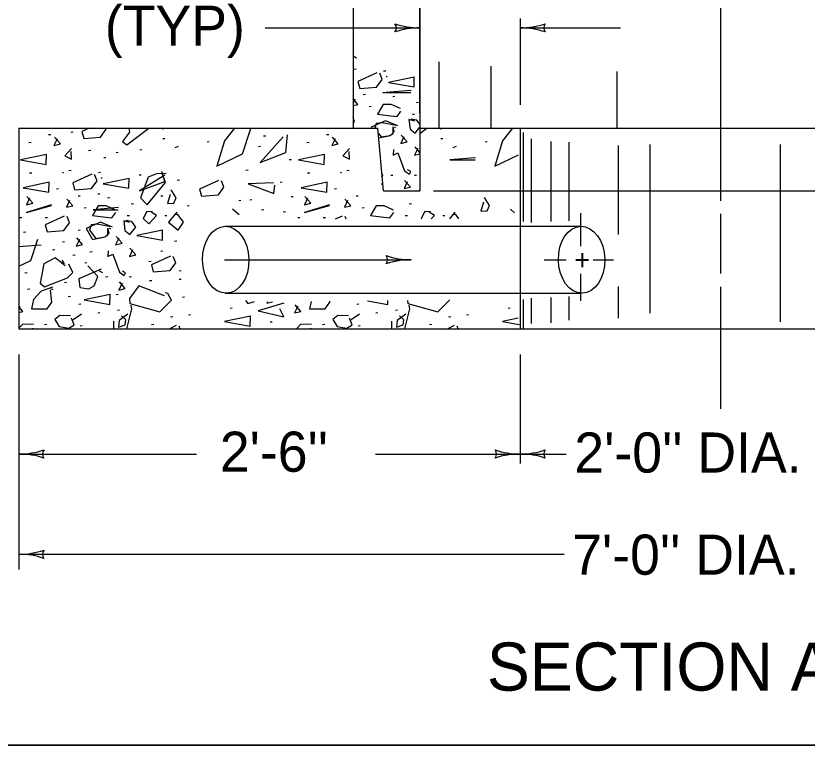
# Model space of a CAD drawing. Extents: x 1007 to 1035.5, y 1000.5 to 1021.5.
# Drawn here: x 1008.997 to 1012.944, y 1000.5 to 1004.137 of the extents above; entities that cross this region are included whole.
import ezdxf

# ---------------------------------------------------------------- set-up
doc = ezdxf.new("R2010")
doc.units = 0
for name, color, linetype in [('Level 1', 7, 'Continuous'), ('Level 10', 7, 'Continuous'), ('Level 11', 7, 'Continuous'), ('Level 15', 7, 'Continuous')]:
    doc.layers.add(name, color=color, linetype=linetype)

msp = doc.modelspace()

# ---------------------------------------------------------------- linework, layer by layer
at = {"layer": 'Level 1'}
for p, q in [((1010.6789, 1007.7644), (1010.6789, 1003.5769)), ((1011.0123, 1007.2644), (1011.0123, 1003.2644)), ((1012.5123, 1005.4113), (1012.5123, 1003.2139)), ((1011.5123, 1004.1228), (1011.5123, 1003.6925)), ((1010.2406, 1004.0769), (1011.0123, 1004.0769)), ((1011.5123, 1004.0769), (1012.0123, 1004.0769)), ((1009.0123, 1003.5769), (1009.0123, 1002.5769)), ((1009.0123, 1003.5769), (1010.8026, 1003.5769)), ((1010.8299, 1003.2644), (1010.8026, 1003.5769)), ((1011.0123, 1003.5769), (1014.0123, 1003.5769)), ((1011.5123, 1003.5769), (1011.5123, 1002.5769)), ((1011.5275, 1003.5553), (1011.5275, 1003.1119)), ((1011.5674, 1003.5242), (1011.5674, 1003.1057)), ((1011.6646, 1003.5097), (1011.6646, 1003.1119)), ((1011.7543, 1003.5076), (1011.7543, 1003.114)), ((1012.0012, 1003.491), (1012.0012, 1003.0469)), ((1012.1583, 1003.4952), (1012.1583, 1002.6541)), ((1012.8089, 1003.4952), (1012.8089, 1002.6106)), ((1010.8299, 1003.2644), (1011.0123, 1003.2644)), ((1011.0797, 1003.2644), (1013.9231, 1003.2644)), ((1011.815, 1002.9876), (1011.815, 1003.1533)), ((1012.5123, 1003.1498), (1012.5123, 1002.8518)), ((1010.0402, 1003.0873), (1011.815, 1003.0873)), ((1010.0374, 1002.9207), (1010.9687, 1002.9207)), ((1011.6314, 1002.9207), (1011.7413, 1002.9207)), ((1011.8758, 1002.9207), (1011.9774, 1002.9207)), ((1011.815, 1002.7163), (1011.815, 1002.8509)), ((1012.0012, 1002.7869), (1012.0012, 1002.6293)), ((1012.5123, 1002.7856), (1012.5123, 1002.1767)), ((1010.0402, 1002.754), (1011.815, 1002.754)), ((1011.5275, 1002.7224), (1011.5275, 1002.5769)), ((1011.5674, 1002.7287), (1011.5674, 1002.6023)), ((1011.6646, 1002.7328), (1011.6646, 1002.6064)), ((1011.7543, 1002.7369), (1011.7543, 1002.6188)), ((1009.0123, 1002.5769), (1016.0123, 1002.5769)), ((1009.0123, 1002.4481), (1009.0123, 1001.3758)), ((1011.5123, 1002.4481), (1011.5123, 1001.9053)), ((1009.0123, 1001.9519), (1009.898, 1001.9519)), ((1010.79, 1001.9519), (1011.5123, 1001.9519)), ((1011.5123, 1001.9519), (1011.7418, 1001.9519)), ((1009.0123, 1001.4519), (1011.7323, 1001.4519))]:
    msp.add_line(p, q, dxfattribs=at)
for points in [[(1010.6789, 1003.9368), (1010.696, 1003.9282)], [(1010.6946, 1003.8713), (1010.6839, 1003.87)], [(1010.8418, 1003.8615), (1010.8312, 1003.8602)], [(1010.7973, 1003.8533), (1010.7027, 1003.8093), (1010.712, 1003.7746), (1010.796, 1003.7813), (1010.824, 1003.8199), (1010.812, 1003.8507)], [(1010.8493, 1003.8313), (1010.844, 1003.834)], [(1010.9843, 1003.8318), (1010.8549, 1003.8051), (1010.983, 1003.7824), (1010.9843, 1003.8331)], [(1010.7404, 1003.7438), (1010.7298, 1003.7424)], [(1010.8386, 1003.7536), (1010.8279, 1003.7523)], [(1010.9686, 1003.7648), (1010.8418, 1003.7542), (1010.9673, 1003.7542)], [(1010.7033, 1003.6954), (1010.6789, 1003.7231)], [(1010.6873, 1003.7208), (1010.6789, 1003.7034)], [(1010.8877, 1003.7339), (1010.877, 1003.7326)], [(1011.0055, 1003.7044), (1010.9948, 1003.7031)], [(1010.6789, 1003.6893), (1010.7033, 1003.6954)], [(1010.7699, 1003.6848), (1010.7592, 1003.6835)], [(1010.9161, 1003.674), (1010.8694, 1003.6953), (1010.8293, 1003.6953), (1010.8013, 1003.6473), (1010.8547, 1003.6407), (1010.8988, 1003.6353), (1010.9174, 1003.662)], [(1010.6866, 1003.6105), (1010.6789, 1003.6302)], [(1010.9858, 1003.6456), (1010.9752, 1003.6443)], [(1010.6789, 1003.5999), (1010.6866, 1003.6105)], [(1010.8413, 1003.614), (1010.7693, 1003.582)], [(1010.7947, 1003.5993), (1010.788, 1003.5769)], [(1010.8227, 1003.6033), (1010.7947, 1003.5993)], [(1010.8934, 1003.59), (1010.8227, 1003.6033)], [(1010.9014, 1003.5887), (1010.8413, 1003.614)], [(1010.9868, 1003.6113), (1010.9574, 1003.6193)], [(1010.9574, 1003.6193), (1010.9628, 1003.5713)], [(1010.9974, 1003.6167), (1010.9681, 1003.622)], [(1011.0123, 1003.5959), (1010.9974, 1003.6167)], [(1009.0275, 1003.5769), (1009.0296, 1003.5748)], [(1009.0296, 1003.5748), (1009.0329, 1003.5769)], [(1009.2821, 1003.5571), (1009.2714, 1003.5558)], [(1009.3617, 1003.5769), (1009.3262, 1003.5604)], [(1009.3262, 1003.5604), (1009.3355, 1003.5258)], [(1009.4195, 1003.5324), (1009.4475, 1003.5711)], [(1009.4475, 1003.5711), (1009.4453, 1003.5769)], [(1009.5631, 1003.5575), (1009.5284, 1003.5094)], [(1009.5498, 1003.4934), (1009.66, 1003.5769)], [(1009.5608, 1003.5769), (1009.5631, 1003.5575)], [(1009.7287, 1003.5769), (1009.7267, 1003.5728)], [(1009.7267, 1003.5728), (1009.7433, 1003.5769)], [(1010.087, 1003.5769), (1010.0375, 1003.5134)], [(1010.1268, 1003.4481), (1010.1695, 1003.5748)], [(1010.1695, 1003.5748), (1010.1673, 1003.5769)], [(1010.4141, 1003.5769), (1010.4162, 1003.5748)], [(1010.4162, 1003.5748), (1010.4194, 1003.5769)], [(1010.7693, 1003.582), (1010.7723, 1003.5769)], [(1010.805, 1003.5498), (1010.8187, 1003.5327)], [(1010.8628, 1003.5407), (1010.8788, 1003.55)], [(1010.8654, 1003.5407), (1010.8841, 1003.5593)], [(1010.8841, 1003.5593), (1010.8788, 1003.5833)], [(1010.8788, 1003.55), (1010.8788, 1003.5833)], [(1010.8854, 1003.5833), (1010.8908, 1003.5793)], [(1010.9628, 1003.5713), (1010.9881, 1003.5513)], [(1010.9881, 1003.5513), (1011.0123, 1003.5822)], [(1011.0123, 1003.5509), (1011.0465, 1003.5769)], [(1011.1153, 1003.5769), (1011.1133, 1003.5728)], [(1011.1133, 1003.5728), (1011.1299, 1003.5769)], [(1011.4735, 1003.5769), (1011.4241, 1003.5134)], [(1009.1708, 1003.544), (1009.1602, 1003.5427)], [(1009.2028, 1003.5243), (1009.1868, 1003.4909), (1009.2188, 1003.4989), (1009.1894, 1003.5323)], [(1009.3355, 1003.5258), (1009.4195, 1003.5324)], [(1009.5284, 1003.5094), (1009.5498, 1003.4934)], [(1009.7403, 1003.5243), (1009.7296, 1003.523)], [(1009.9618, 1003.508), (1009.9512, 1003.5067)], [(1010.0375, 1003.5134), (1010.0001, 1003.3868)], [(1010.3308, 1003.5335), (1010.2162, 1003.4054), (1010.3428, 1003.4561), (1010.3522, 1003.5428)], [(1010.2433, 1003.5374), (1010.2326, 1003.5361)], [(1010.5574, 1003.544), (1010.5468, 1003.5427)], [(1010.5893, 1003.5243), (1010.5733, 1003.4909), (1010.6053, 1003.4989), (1010.576, 1003.5323)], [(1010.8061, 1003.5324), (1010.8064, 1003.5328)], [(1010.8068, 1003.5285), (1010.8654, 1003.5407)], [(1010.8187, 1003.5327), (1010.8628, 1003.5407)], [(1010.9327, 1003.5342), (1010.9167, 1003.5008), (1010.9487, 1003.5088), (1010.9193, 1003.5422)], [(1011.1268, 1003.5243), (1011.1162, 1003.523)], [(1011.3484, 1003.508), (1011.3378, 1003.5067)], [(1011.4241, 1003.5134), (1011.3867, 1003.3868)], [(1009.0727, 1003.5047), (1009.062, 1003.5033)], [(1009.2737, 1003.4761), (1009.2417, 1003.4388), (1009.2737, 1003.4228), (1009.2723, 1003.4601)], [(1009.3704, 1003.4654), (1009.3598, 1003.4641)], [(1009.6257, 1003.4687), (1009.615, 1003.4673)], [(1009.8058, 1003.4854), (1009.7898, 1003.4788)], [(1010.2171, 1003.4851), (1010.2064, 1003.4838)], [(1010.4593, 1003.5047), (1010.4486, 1003.5033)], [(1010.6603, 1003.4761), (1010.6283, 1003.4388), (1010.6603, 1003.4228), (1010.6589, 1003.4601)], [(1010.8801, 1003.4699), (1010.8788, 1003.4419), (1010.9028, 1003.4539), (1010.9361, 1003.3646), (1010.9601, 1003.3473), (1010.9668, 1003.3606), (1010.9508, 1003.3686)], [(1011.0014, 1003.4753), (1010.9854, 1003.4419)], [(1011.0123, 1003.4558), (1010.9881, 1003.4833)], [(1011.1923, 1003.4854), (1011.1763, 1003.4788)], [(1009.1497, 1003.4454), (1009.0203, 1003.4188), (1009.1483, 1003.3961), (1009.1497, 1003.4468)], [(1009.4458, 1003.4294), (1009.435, 1003.4281)], [(1009.5079, 1003.4556), (1009.4973, 1003.4543)], [(1010.0001, 1003.3868), (1010.1268, 1003.4481)], [(1010.5363, 1003.4454), (1010.4068, 1003.4188), (1010.5349, 1003.3961), (1010.5363, 1003.4468)], [(1010.9854, 1003.4419), (1011.0123, 1003.4487)], [(1011.2889, 1003.4296), (1011.1622, 1003.4189), (1011.2876, 1003.4189)], [(1011.3867, 1003.3868), (1011.5035, 1003.4433)], [(1010.3709, 1003.4196), (1010.3603, 1003.4183)], [(1009.0759, 1003.3528), (1009.0653, 1003.3515)], [(1009.235, 1003.3566), (1009.2297, 1003.3526)], [(1009.2723, 1003.3659), (1009.2616, 1003.3646)], [(1009.375, 1003.3479), (1009.2803, 1003.3038), (1009.2897, 1003.2692), (1009.3737, 1003.2758), (1009.4017, 1003.3145), (1009.3897, 1003.3453)], [(1009.4195, 1003.3561), (1009.4088, 1003.3548)], [(1009.7391, 1003.3419), (1009.6138, 1003.2646), (1009.7391, 1003.3113), (1009.7244, 1003.3606)], [(1009.7471, 1003.3499), (1009.6978, 1003.3486), (1009.6564, 1003.3326), (1009.6191, 1003.2286), (1009.6524, 1003.1939), (1009.7431, 1003.3059), (1009.7271, 1003.3513)], [(1010.1549, 1003.3673), (1010.1443, 1003.3659)], [(1010.4625, 1003.3528), (1010.4518, 1003.3515)], [(1010.6216, 1003.3566), (1010.6163, 1003.3526)], [(1010.6588, 1003.3659), (1010.6482, 1003.3646)], [(1010.828, 1003.3433), (1010.8226, 1003.3491)], [(1009.1628, 1003.3067), (1009.0334, 1003.28), (1009.1614, 1003.2573), (1009.1628, 1003.308)], [(1009.427, 1003.3259), (1009.4217, 1003.3286)], [(1009.562, 1003.3263), (1009.4326, 1003.2997), (1009.5607, 1003.277), (1009.562, 1003.3277)], [(1009.6224, 1003.343), (1009.6118, 1003.3417)], [(1009.8123, 1003.3168), (1009.8016, 1003.3155)], [(1010.0083, 1003.3164), (1009.9136, 1003.2723), (1009.9229, 1003.2377), (1010.0069, 1003.2443), (1010.0349, 1003.283), (1010.0229, 1003.3138)], [(1010.5493, 1003.3067), (1010.42, 1003.28), (1010.548, 1003.2573), (1010.5493, 1003.308)], [(1010.8239, 1003.3331), (1010.828, 1003.3433)], [(1010.8778, 1003.3413), (1010.8672, 1003.3399)], [(1010.949, 1003.3084), (1010.933, 1003.2751), (1010.9651, 1003.2831), (1010.9357, 1003.3164)], [(1010.9957, 1003.3413), (1010.985, 1003.3399)], [(1009.2101, 1003.2743), (1009.1994, 1003.273)], [(1009.7671, 1003.2459), (1009.7524, 1003.2006), (1009.7844, 1003.2019), (1009.7964, 1003.2286), (1009.7711, 1003.2686)], [(1010.2815, 1003.3046), (1010.1562, 1003.2993), (1010.2828, 1003.2513), (1010.2882, 1003.2926)], [(1010.3251, 1003.307), (1010.3144, 1003.3057)], [(1010.5967, 1003.2743), (1010.586, 1003.273)], [(1010.8192, 1003.2997), (1010.8269, 1003.2983)], [(1011.0123, 1003.2694), (1011.0087, 1003.2644)], [(1009.0653, 1003.2284), (1009.0493, 1003.1951), (1009.0813, 1003.2031), (1009.052, 1003.2364)], [(1009.3181, 1003.2383), (1009.3074, 1003.237)], [(1009.4163, 1003.2482), (1009.4056, 1003.2468)], [(1009.4653, 1003.2285), (1009.4547, 1003.2272)], [(1009.7304, 1003.2383), (1009.7198, 1003.237)], [(1010.3807, 1003.235), (1010.37, 1003.2337)], [(1010.4519, 1003.2284), (1010.4359, 1003.1951), (1010.4679, 1003.2031), (1010.4386, 1003.2364)], [(1010.7047, 1003.2383), (1010.694, 1003.237)], [(1011.3302, 1003.2081), (1011.3155, 1003.1628), (1011.3475, 1003.1641), (1011.3595, 1003.1908), (1011.3342, 1003.2308)], [(1009.175, 1003.1939), (1009.0497, 1003.1566), (1009.175, 1003.1913)], [(1009.2649, 1003.2153), (1009.2489, 1003.182), (1009.2809, 1003.19), (1009.2516, 1003.2233)], [(1009.4938, 1003.1686), (1009.4471, 1003.1899), (1009.407, 1003.1899), (1009.379, 1003.1419), (1009.4323, 1003.1353), (1009.4764, 1003.1299), (1009.4951, 1003.1566)], [(1009.5832, 1003.199), (1009.5725, 1003.1977)], [(1009.8613, 1003.1893), (1009.8507, 1003.1879)], [(1010.1189, 1003.2154), (1010.1083, 1003.2141)], [(1010.1746, 1003.2187), (1010.1638, 1003.2173)], [(1010.5616, 1003.1939), (1010.4363, 1003.1566), (1010.5616, 1003.1913)], [(1010.6515, 1003.2153), (1010.6355, 1003.182), (1010.6675, 1003.19), (1010.6382, 1003.2233)], [(1010.8803, 1003.1686), (1010.8337, 1003.1899), (1010.7936, 1003.1899), (1010.7656, 1003.1419), (1010.8189, 1003.1353), (1010.863, 1003.1299), (1010.8817, 1003.1566)], [(1010.9698, 1003.199), (1010.9591, 1003.1977)], [(1009.3476, 1003.1794), (1009.3368, 1003.1781)], [(1009.5084, 1003.1806), (1009.3817, 1003.1699), (1009.5071, 1003.1699)], [(1009.6791, 1003.1593), (1009.6498, 1003.1606), (1009.6311, 1003.1259), (1009.6604, 1003.0993), (1009.6978, 1003.1419), (1009.6711, 1003.1579)], [(1009.8004, 1003.1579), (1009.7578, 1003.1073)], [(1010.1108, 1003.1446), (1010.0775, 1003.1726)], [(1010.2334, 1003.1696), (1010.2228, 1003.1683)], [(1010.3414, 1003.1598), (1010.3308, 1003.1584)], [(1010.7342, 1003.1794), (1010.7234, 1003.1781)], [(1011.0363, 1003.1606), (1011.0177, 1003.1259)], [(1011.0657, 1003.1593), (1011.0363, 1003.1606)], [(1011.0843, 1003.1419), (1011.0577, 1003.1579)], [(1011.187, 1003.1579), (1011.1592, 1003.1249)], [(1011.4848, 1003.1552), (1011.4641, 1003.1726)], [(1009.0268, 1003.1303), (1009.0162, 1003.129)], [(1009.2376, 1003.1384), (1009.1429, 1003.0944), (1009.1523, 1003.0598), (1009.2363, 1003.0664), (1009.2643, 1003.1051), (1009.2523, 1003.1358)], [(1009.1545, 1003.1303), (1009.1438, 1003.129)], [(1009.5644, 1003.1059), (1009.5351, 1003.1139), (1009.5404, 1003.0659), (1009.5658, 1003.0459), (1009.5951, 1003.0833), (1009.5751, 1003.1113), (1009.5458, 1003.1166)], [(1009.5635, 1003.1402), (1009.5528, 1003.1388)], [(1009.7501, 1003.1402), (1009.7394, 1003.1388)], [(1009.8044, 1003.1459), (1009.7898, 1003.1459)], [(1009.8338, 1003.1073), (1009.8044, 1003.1459)], [(1010.4134, 1003.1303), (1010.4028, 1003.129)], [(1010.5411, 1003.1303), (1010.5304, 1003.129)], [(1010.6242, 1003.1384), (1010.5898, 1003.1224)], [(1010.6439, 1003.1227), (1010.6388, 1003.1358)], [(1010.9501, 1003.1402), (1010.9394, 1003.1388)], [(1011.0177, 1003.1259), (1011.0194, 1003.1243)], [(1011.0691, 1003.1245), (1011.0843, 1003.1419)], [(1011.1367, 1003.1402), (1011.126, 1003.1388)], [(1011.191, 1003.1459), (1011.1763, 1003.1459)], [(1011.2068, 1003.1251), (1011.191, 1003.1459)], [(1009.4791, 1003.0833), (1009.419, 1003.1086), (1009.347, 1003.0766), (1009.379, 1003.0219), (1009.4431, 1003.0353), (1009.4618, 1003.0539), (1009.4564, 1003.0779)], [(1009.4711, 1003.0846), (1009.4003, 1003.0979), (1009.3723, 1003.0939), (1009.3643, 1003.0673), (1009.3963, 1003.0273), (1009.4404, 1003.0353), (1009.4564, 1003.0446), (1009.4564, 1003.0779)], [(1009.4631, 1003.0779), (1009.4684, 1003.0739)], [(1009.7578, 1003.1073), (1009.8071, 1003.0673)], [(1009.8071, 1003.0673), (1009.8338, 1003.1073)], [(1009.0465, 1003.0583), (1009.0358, 1003.057)], [(1009.3181, 1003.0682), (1009.3074, 1003.0668)], [(1009.5103, 1003.0288), (1009.4943, 1002.9954), (1009.5263, 1003.0034), (1009.497, 1003.0368)], [(1009.7288, 1003.0678), (1009.5995, 1003.0411), (1009.7275, 1003.0184), (1009.7288, 1003.0691)], [(1009.123, 1002.9939), (1009.0123, 1002.9846)], [(1009.0723, 1002.9165), (1009.107, 1003.0233)], [(1009.2396, 1003.0093), (1009.2289, 1003.0079)], [(1009.314, 1003.0223), (1009.298, 1002.9889), (1009.33, 1002.9969), (1009.3007, 1003.0303)], [(1009.7992, 1003.0125), (1009.7885, 1003.0112)], [(1009.1905, 1002.97), (1009.1798, 1002.9687)], [(1009.377, 1002.9602), (1009.3663, 1002.9588)], [(1009.4578, 1002.9645), (1009.4564, 1002.9365), (1009.4804, 1002.9485), (1009.5138, 1002.8592), (1009.5378, 1002.8418), (1009.5444, 1002.8552), (1009.5284, 1002.8632)], [(1009.5791, 1002.9698), (1009.5631, 1002.9365), (1009.5951, 1002.9445), (1009.5658, 1002.9778)], [(1009.7304, 1002.9634), (1009.7198, 1002.9621)], [(1009.0123, 1002.8888), (1009.0723, 1002.9165)], [(1009.243, 1002.8898), (1009.1923, 1002.9298), (1009.1363, 1002.9005), (1009.1177, 1002.8045), (1009.139, 1002.7858), (1009.2537, 1002.8298), (1009.2817, 1002.8578), (1009.2603, 1002.8978)], [(1009.2257, 1002.9178), (1009.2377, 1002.9005)], [(1009.2919, 1002.9438), (1009.2813, 1002.9424)], [(1009.7677, 1002.9388), (1009.673, 1002.8948), (1009.6823, 1002.8602), (1009.7663, 1002.8668), (1009.7943, 1002.9055), (1009.7823, 1002.9362)], [(1009.423, 1002.8738), (1009.311, 1002.8258), (1009.3163, 1002.7818), (1009.3603, 1002.7752), (1009.387, 1002.7912), (1009.4057, 1002.8378), (1009.3563, 1002.8898)], [(1009.3508, 1002.9045), (1009.3402, 1002.9032)], [(1009.6715, 1002.9111), (1009.6608, 1002.9098)], [(1009.053, 1002.8554), (1009.0423, 1002.8541)], [(1009.4123, 1002.8645), (1009.4283, 1002.8578)], [(1009.4555, 1002.8358), (1009.4448, 1002.8345)], [(1009.5733, 1002.8358), (1009.5627, 1002.8345)], [(1009.8221, 1002.8653), (1009.8113, 1002.8639)], [(1009.2493, 1002.8063), (1009.2387, 1002.805)], [(1009.5267, 1002.803), (1009.5107, 1002.7697), (1009.5428, 1002.7777), (1009.5133, 1002.811)], [(1009.6748, 1002.8162), (1009.6641, 1002.8148)], [(1009.8221, 1002.8228), (1009.8113, 1002.8214)], [(1009.0661, 1002.7736), (1009.0554, 1002.7723)], [(1009.1803, 1002.7832), (1009.123, 1002.7632), (1009.0843, 1002.7218), (1009.075, 1002.6752), (1009.1523, 1002.6752), (1009.1763, 1002.7098), (1009.1697, 1002.7685)], [(1009.183, 1002.7712), (1009.171, 1002.7752)], [(1009.7378, 1002.7405), (1009.6098, 1002.7912), (1009.5631, 1002.7272), (1009.5658, 1002.7018), (1009.7151, 1002.6605), (1009.7724, 1002.7192), (1009.7551, 1002.7525), (1009.7418, 1002.7552)], [(1009.269, 1002.7377), (1009.2583, 1002.7363)], [(1009.4671, 1002.7471), (1009.3378, 1002.7204), (1009.4658, 1002.6978), (1009.4671, 1002.7484)], [(1009.5079, 1002.7474), (1009.4973, 1002.7461)], [(1009.8384, 1002.7343), (1009.8278, 1002.733)], [(1010.1428, 1002.7178), (1010.1535, 1002.7032)], [(1010.7508, 1002.7158), (1010.8523, 1002.6978)], [(1010.8523, 1002.6978), (1010.8528, 1002.7168)], [(1010.9506, 1002.7178), (1010.9523, 1002.7018)], [(1011.1017, 1002.6605), (1011.159, 1002.7192)], [(1011.159, 1002.7192), (1011.1587, 1002.7198)], [(1009.0163, 1002.6884), (1009.0123, 1002.6801)], [(1009.0323, 1002.6631), (1009.0123, 1002.6858)], [(1009.3213, 1002.6983), (1009.3107, 1002.697)], [(1009.5509, 1002.5769), (1009.5751, 1002.6765)], [(1009.5751, 1002.6765), (1009.5724, 1002.6938)], [(1010.0763, 1002.6788), (1010.0657, 1002.6774)], [(1010.1535, 1002.7032), (1010.1875, 1002.7123)], [(1010.3335, 1002.7045), (1010.2055, 1002.6658), (1010.3335, 1002.6365), (1010.3135, 1002.6765)], [(1010.2493, 1002.7042), (1010.2768, 1002.7111)], [(1010.2526, 1002.7108), (1010.2493, 1002.7042)], [(1010.4028, 1002.6884), (1010.3868, 1002.6551), (1010.4188, 1002.6631), (1010.3895, 1002.6964)], [(1010.4691, 1002.713), (1010.4616, 1002.6752)], [(1010.5389, 1002.6752), (1010.5629, 1002.7098)], [(1010.5629, 1002.7098), (1010.5624, 1002.7139)], [(1010.7079, 1002.6983), (1010.6973, 1002.697)], [(1010.9374, 1002.5769), (1010.9617, 1002.6765)], [(1010.9523, 1002.7018), (1011.1017, 1002.6605)], [(1010.9617, 1002.6765), (1010.959, 1002.6938)], [(1011.4629, 1002.6788), (1011.4523, 1002.6774)], [(1009.0123, 1002.6581), (1009.0323, 1002.6631)], [(1009.2697, 1002.6405), (1009.2163, 1002.6418), (1009.191, 1002.6232), (1009.2137, 1002.5885), (1009.2617, 1002.5791), (1009.2883, 1002.5965), (1009.275, 1002.6298)], [(1009.283, 1002.6218), (1009.3243, 1002.6512)], [(1009.4163, 1002.6558), (1009.4056, 1002.6545)], [(1009.5144, 1002.6689), (1009.5038, 1002.6676)], [(1009.5551, 1002.6485), (1009.5124, 1002.6178), (1009.5084, 1002.5845), (1009.5418, 1002.5952), (1009.5458, 1002.6205), (1009.5231, 1002.6405)], [(1009.8678, 1002.646), (1009.8572, 1002.6447)], [(1010.1664, 1002.6391), (1010.0371, 1002.6124), (1010.1651, 1002.5898), (1010.1664, 1002.6404)], [(1010.4616, 1002.6752), (1010.5389, 1002.6752)], [(1010.6563, 1002.6405), (1010.6029, 1002.6418), (1010.5776, 1002.6232), (1010.6003, 1002.5885), (1010.6483, 1002.5791), (1010.6749, 1002.5965), (1010.6616, 1002.6298)], [(1010.6696, 1002.6218), (1010.7109, 1002.6512)], [(1010.8028, 1002.6558), (1010.7922, 1002.6545)], [(1010.901, 1002.6689), (1010.8903, 1002.6676)], [(1010.9417, 1002.6485), (1010.899, 1002.6178), (1010.895, 1002.5845), (1010.9283, 1002.5952), (1010.9323, 1002.6205), (1010.9097, 1002.6405)], [(1011.2544, 1002.646), (1011.2438, 1002.6447)], [(1009.0323, 1002.5992), (1009.0123, 1002.5792)], [(1009.0843, 1002.5978), (1009.0323, 1002.5992)], [(1009.1512, 1002.5969), (1009.1405, 1002.5956)], [(1009.4831, 1002.6138), (1009.4831, 1002.5769)], [(1009.6846, 1002.5969), (1009.6739, 1002.5956)], [(1009.7795, 1002.6362), (1009.7688, 1002.6348)], [(1010.276, 1002.61), (1010.2653, 1002.6087)], [(1010.4188, 1002.5992), (1010.3966, 1002.5769)], [(1010.4709, 1002.5978), (1010.4188, 1002.5992)], [(1010.5378, 1002.5969), (1010.5271, 1002.5956)], [(1010.8697, 1002.6138), (1010.8697, 1002.5769)], [(1011.0712, 1002.5969), (1011.0605, 1002.5956)], [(1011.1661, 1002.6362), (1011.1554, 1002.6348)], [(1011.5018, 1002.6286), (1011.4237, 1002.6124)], [(1011.4237, 1002.6124), (1011.5081, 1002.5975)], [(1009.0813, 1002.5769), (1009.0817, 1002.5791)], [(1009.3279, 1002.5903), (1009.3173, 1002.589)], [(1009.7972, 1002.5919), (1009.7649, 1002.5769)], [(1009.8167, 1002.5769), (1009.8118, 1002.5893)], [(1010.4678, 1002.5769), (1010.4683, 1002.5791)], [(1010.7145, 1002.5903), (1010.7038, 1002.589)], [(1011.1838, 1002.5919), (1011.1514, 1002.5769)], [(1011.2032, 1002.5769), (1011.1984, 1002.5893)]]:
    msp.add_lwpolyline(points, dxfattribs=at)
for centre, radius, start, end in [((1010.8637, 1004.077), 0.0312, 318.7746, 40.8913), ((1011.0123, 1004.4675), 0.3906, 251.3472, 269.9939), ((1011.5123, 1004.4675), 0.3906, 270, 288.6688), ((1011.6608, 1004.0769), 0.0312, 138.7746, 220.8913), ((1011.0123, 1003.6863), 0.3906, 90, 108.6688), ((1011.0123, 1003.6863), 0.3906, 89.9878, 90), ((1011.5123, 1004.4675), 0.3906, 269.9878, 270), ((1011.5123, 1003.6863), 0.3906, 71.3472, 89.9939), ((1010.8201, 1002.9207), 0.0312, 318.7746, 40.8913), ((1010.9687, 1002.53), 0.3906, 90, 108.6688), ((1010.9687, 1003.3113), 0.3906, 251.3472, 269.9939), ((1010.9687, 1002.53), 0.3906, 89.9878, 90), ((1009.0123, 1002.3425), 0.3906, 270, 288.6688), ((1009.1608, 1001.9519), 0.0312, 138.7746, 220.8913), ((1011.3637, 1001.952), 0.0312, 318.7746, 40.8913), ((1011.5123, 1002.3425), 0.3906, 251.3472, 269.9939), ((1011.5123, 1002.3425), 0.3906, 270, 288.6688), ((1011.6608, 1001.9519), 0.0312, 138.7746, 220.8913), ((1009.0123, 1002.3425), 0.3906, 269.9878, 270), ((1009.0123, 1001.5613), 0.3906, 71.3472, 89.9939), ((1011.5123, 1001.5613), 0.3906, 90, 108.6688), ((1011.5123, 1002.3425), 0.3906, 269.9878, 270), ((1011.5123, 1001.5613), 0.3906, 89.9878, 90), ((1011.5123, 1001.5613), 0.3906, 71.3472, 89.9939), ((1009.0123, 1001.8425), 0.3906, 270, 288.6688), ((1009.1608, 1001.4519), 0.0312, 138.7746, 220.8913), ((1009.0123, 1001.8425), 0.3906, 269.9878, 270), ((1009.0123, 1001.0613), 0.3906, 71.3472, 89.9939)]:
    msp.add_arc(centre, radius, start, end, dxfattribs=at)
for centre in [(1010.0436, 1002.9205), (1011.8185, 1002.9205)]:
    msp.add_ellipse(centre, major_axis=(0.0035, -0.1668), ratio=0.694284, dxfattribs=at)
at = {"layer": 'Level 10'}
msp.add_line((1035.5, 1000.5), (1007, 1000.5), dxfattribs=at)
at = {"layer": 'Level 11'}
msp.add_lwpolyline([(1007, 1000.5), (1035.5, 1000.5), (1035.5, 1021.5), (1007, 1021.5)], close=True, dxfattribs=at)
at = {"layer": 'Level 15'}
for p, q in [((1011.0108, 1007.2644), (1011.0108, 1003.6514)), ((1011.1061, 1003.9075), (1011.1061, 1003.5769)), ((1011.3661, 1003.8864), (1011.3661, 1003.5769)), ((1011.9943, 1003.8601), (1011.9943, 1003.5769))]:
    msp.add_line(p, q, dxfattribs=at)

# ---------------------------------------------------------------- texts
at = {"layer": 'Level 1'}
for s, height, p in [('(TYP)', 0.2, (1009.4408, 1003.9873)), ('+', 0.1, (1011.7828, 1002.8707)), ("2'-6''", 0.2, (1010.0143, 1001.8633)), ("2'-0'' DIA.", 0.2, (1011.7824, 1001.8592)), ("7'-0'' DIA.", 0.2, (1011.7716, 1001.3501)), ('SECTION A-A', 0.24, (1011.3463, 1000.7719))]:
    msp.add_text(s, height=height, dxfattribs=at).set_placement(p)

doc.saveas('drawing.dxf')
